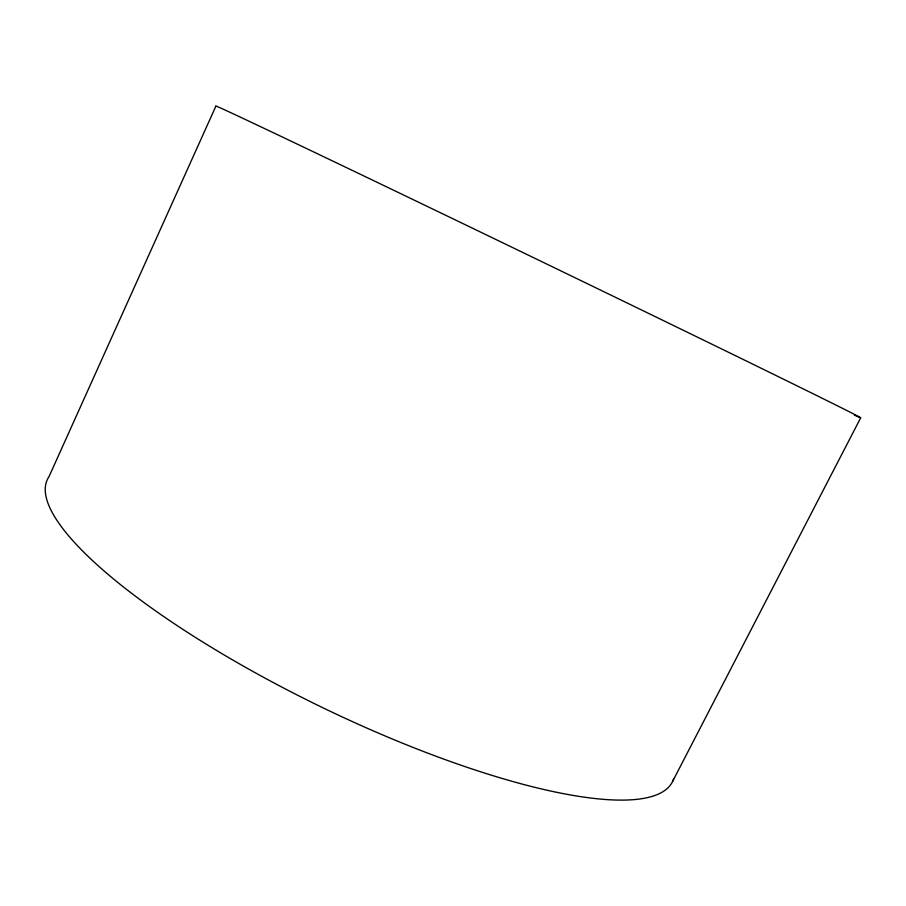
<?xml version="1.0" encoding="UTF-8"?>
<svg xmlns="http://www.w3.org/2000/svg" width="906" height="906" viewBox="0 0 906 906"><rect width="100%" height="100%" fill="white"/><g stroke="black" fill="none" stroke-linecap="round" stroke-linejoin="round"><path stroke-width="1.36" d="M672.648 781.312L860.7 417.802M673.6 778.956A347.157 85.787 25.8 0 1 322.015 707.337A347.157 85.787 25.8 0 1 49.015 476.624L215.888 106.161A358.266 1.767 25.8 0 1 563.679 272.242A358.266 1.767 25.8 0 1 854.347 415.095"/></g></svg>
